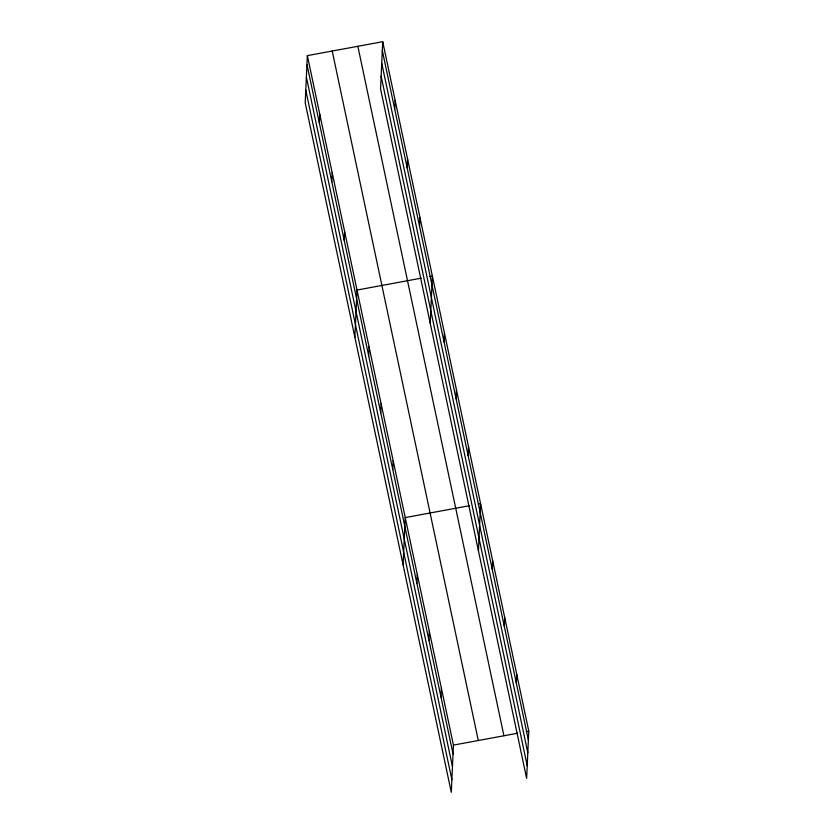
<?xml version="1.0" encoding="UTF-8"?>
<svg xmlns="http://www.w3.org/2000/svg" width="834" height="834" viewBox="0 0 834 834"><rect width="100%" height="100%" fill="white"/><g stroke="black" fill="none" stroke-linecap="round" stroke-linejoin="round"><path stroke-width="1.25" d="M307.36 55.628L305.213 102.832L451.288 792.3L453.435 745.106L307.36 55.628L382.712 41.7L528.787 731.168L526.64 778.372L380.565 88.894L382.712 41.7M319.37 123.067L319.776 114.237M331.786 181.676L332.193 172.836M344.202 240.275L344.609 231.445M354.877 337.249L357.025 290.055L421.191 278.191M368.67 355.764L369.076 346.934M380.721 412.642L381.128 403.812M394.722 109.139L395.128 100.309M392.772 469.532L393.179 460.691M407.138 167.738L407.545 158.908M403.083 564.774L405.23 517.58L469.396 505.717M419.554 226.348L419.961 217.518M416.875 583.289L417.281 574.459M430.229 323.321L432.377 276.117L429.885 276.575M428.926 640.168L429.333 631.338M444.022 341.836L444.428 333.006M440.978 697.057L441.384 688.217M456.073 398.715L456.479 389.885M468.124 455.593L468.531 446.763M478.435 550.847L480.582 503.642L478.091 504.101M492.227 569.361L492.633 560.521M504.278 626.24L504.685 617.41M516.329 683.119L516.736 674.289M453.435 745.106L517.601 733.242M526.296 731.626L528.787 731.168M382.306 50.53L528.381 739.998M381.732 63.196L527.807 752.664M381.138 76.238L527.213 765.706M357.849 46.297L503.924 735.765M332.224 51.03L478.299 740.509M306.954 64.468L453.029 753.936M306.38 77.124L452.455 766.592M305.786 90.166L451.861 779.644"/></g></svg>
